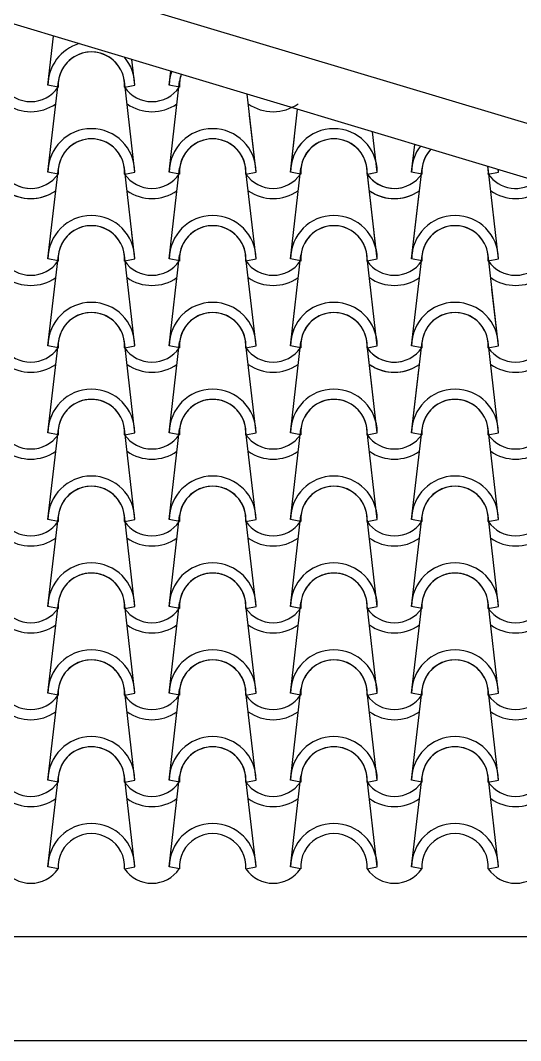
# Model space of a CAD drawing. Header units: millimetres. Extents: x -255 to 41745, y 236 to 29936.
# Drawn here: x 34186 to 34906, y 11760 to 13229 of the extents above; entities that cross this region are included whole.
import ezdxf

# ---------------------------------------------------------------- set-up
doc = ezdxf.new("R2010")
doc.units = ezdxf.units.MM
doc.layers.add('1', color=1, linetype='Continuous')
doc.layers.add('CALIDADES', color=7, linetype='Continuous')

# ---------------------------------------------------------------- blocks, each defined once
blk = doc.blocks.new('PP')
at = {"layer": '1'}
for p, q in [((2380.5, -787.5), (2388.6, -716.6)), ((2505.5, -787.5), (2501.3, -750.2)), ((2505.5, -787.5), (2501.3, -750.4)), ((2505.5, -787.5), (2501.3, -750.4)), ((2505.5, -787.5), (2501.3, -750.4)), ((2555.1, -787.5), (2557.4, -767.2)), ((2555.1, -787.5), (2557.4, -767.2)), ((2555.1, -787.5), (2557.4, -767.2)), ((2555.1, -787.5), (2556.3, -776.4)), ((2380.5, -912.5), (2395.5, -781.8)), ((2380.5, -912.5), (2395.5, -781.8)), ((2395.2, -790.4), (2380.5, -787.5)), ((2395.2, -790.4), (2380.5, -787.5)), ((2395.2, -790.4), (2380.5, -787.5)), ((2395.2, -790.4), (2380.5, -787.5)), ((2505.5, -912.5), (2490.6, -781.8)), ((2505.5, -912.5), (2490.6, -781.8)), ((2505.5, -912.5), (2490.6, -781.8)), ((2490.9, -790.4), (2505.5, -787.5)), ((2490.9, -790.4), (2505.5, -787.5)), ((2490.9, -790.4), (2505.5, -787.5)), ((2490.9, -790.4), (2505.5, -787.5)), ((2490.9, -790.4), (2505.5, -787.5)), ((2490.9, -790.4), (2505.5, -787.5)), ((2490.9, -790.4), (2505.5, -787.5)), ((2490.9, -790.4), (2505.5, -787.5)), ((2555.1, -912.5), (2570, -781.8)), ((2555.1, -912.5), (2570, -781.8)), ((2555.1, -912.5), (2570, -781.8)), ((2569.7, -790.4), (2555.1, -787.5)), ((2569.7, -790.4), (2555.1, -787.5)), ((2569.7, -790.4), (2555.1, -787.5)), ((2569.7, -790.4), (2555.1, -787.5)), ((2569.7, -790.4), (2555.1, -787.5)), ((2569.7, -790.4), (2555.1, -787.5)), ((2569.7, -790.4), (2555.1, -787.5)), ((2569.7, -790.4), (2555.1, -787.5)), ((2680.1, -912.5), (2667.2, -800.2)), ((2729.6, -912.5), (2739.9, -822)), ((2680.1, -912.5), (2670.7, -830.9)), ((2729.6, -912.5), (2735.4, -861.7)), ((2854.6, -912.5), (2847.9, -854.4)), ((2854.6, -912.5), (2847.9, -854.4)), ((2854.6, -912.5), (2847.9, -854.4)), ((2904.1, -912.5), (2908.6, -872.6)), ((2904.1, -912.5), (2908.6, -872.6)), ((2904.1, -912.5), (2908.6, -872.6)), ((2380.5, -1037.5), (2395.5, -906.8)), ((2505.5, -1037.5), (2490.6, -906.8)), ((2555.1, -1037.5), (2570, -906.8)), ((2680.1, -1037.5), (2665.1, -906.8)), ((2729.6, -1037.5), (2744.5, -906.8)), ((2854.6, -1037.5), (2839.6, -906.8)), ((2904.1, -1037.5), (2919, -906.8)), ((3029.1, -1037.5), (3014.1, -906.8)), ((3029.1, -912.5), (3028.6, -908.6)), ((2395.2, -915.4), (2380.5, -912.5)), ((2395.2, -915.4), (2380.5, -912.5)), ((2395.2, -915.4), (2380.5, -912.5)), ((2395.2, -915.4), (2380.5, -912.5)), ((2490.9, -915.4), (2505.5, -912.5)), ((2490.9, -915.4), (2505.5, -912.5)), ((2490.9, -915.4), (2505.5, -912.5)), ((2490.9, -915.4), (2505.5, -912.5)), ((2490.9, -915.4), (2505.5, -912.5)), ((2490.9, -915.4), (2505.5, -912.5)), ((2569.7, -915.4), (2555.1, -912.5)), ((2569.7, -915.4), (2555.1, -912.5)), ((2569.7, -915.4), (2555.1, -912.5)), ((2569.7, -915.4), (2555.1, -912.5)), ((2569.7, -915.4), (2555.1, -912.5)), ((2569.7, -915.4), (2555.1, -912.5)), ((2665.4, -915.4), (2680.1, -912.5)), ((2665.4, -915.4), (2680.1, -912.5)), ((2665.4, -915.4), (2680.1, -912.5)), ((2665.4, -915.4), (2680.1, -912.5)), ((2744.2, -915.4), (2729.6, -912.5)), ((2744.2, -915.4), (2729.6, -912.5)), ((2744.2, -915.4), (2729.6, -912.5)), ((2744.2, -915.4), (2729.6, -912.5)), ((2839.9, -915.4), (2854.6, -912.5)), ((2839.9, -915.4), (2854.6, -912.5)), ((2839.9, -915.4), (2854.6, -912.5)), ((2839.9, -915.4), (2854.6, -912.5)), ((2839.9, -915.4), (2854.6, -912.5)), ((2839.9, -915.4), (2854.6, -912.5)), ((2839.9, -915.4), (2845.7, -914.3)), ((2839.9, -915.4), (2845.7, -914.3)), ((2854.6, -1037.5), (2840.2, -911.6)), ((2918.7, -915.4), (2904.1, -912.5)), ((2918.7, -915.4), (2904.1, -912.5)), ((2918.7, -915.4), (2904.1, -912.5)), ((2918.7, -915.4), (2904.1, -912.5)), ((2918.7, -915.4), (2904.1, -912.5)), ((2918.7, -915.4), (2904.1, -912.5)), ((3014.4, -915.4), (3029.1, -912.5)), ((3014.4, -915.4), (3029.1, -912.5)), ((2380.5, -1037.5), (2390.8, -947.6)), ((2904.1, -1037.5), (2914.4, -947)), ((2505.5, -1037.5), (2501.3, -1000.2)), ((2854.6, -1037.5), (2850.3, -1000.2)), ((2555.1, -1037.5), (2556.3, -1026.4)), ((2904.1, -1037.5), (2905.3, -1026.4)), ((2380.5, -1162.5), (2395.5, -1031.8)), ((2380.5, -1162.5), (2395.5, -1031.8)), ((2395.2, -1040.4), (2380.5, -1037.5)), ((2395.2, -1040.4), (2380.5, -1037.5)), ((2395.2, -1040.4), (2380.5, -1037.5)), ((2395.2, -1040.4), (2380.5, -1037.5)), ((2505.5, -1162.5), (2490.6, -1031.8)), ((2505.5, -1162.5), (2490.6, -1031.8)), ((2490.9, -1040.4), (2505.5, -1037.5)), ((2490.9, -1040.4), (2505.5, -1037.5)), ((2490.9, -1040.4), (2505.5, -1037.5)), ((2490.9, -1040.4), (2505.5, -1037.5)), ((2555.1, -1162.5), (2570, -1031.8)), ((2555.1, -1162.5), (2570, -1031.8)), ((2569.7, -1040.4), (2555.1, -1037.5)), ((2569.7, -1040.4), (2555.1, -1037.5)), ((2569.7, -1040.4), (2555.1, -1037.5)), ((2569.7, -1040.4), (2555.1, -1037.5)), ((2680.1, -1162.5), (2665.1, -1031.8)), ((2665.4, -1040.4), (2680.1, -1037.5)), ((2665.4, -1040.4), (2680.1, -1037.5)), ((2729.6, -1162.5), (2744.5, -1031.8)), ((2744.2, -1040.4), (2729.6, -1037.5)), ((2744.2, -1040.4), (2729.6, -1037.5)), ((2854.6, -1162.5), (2839.6, -1031.8)), ((2854.6, -1162.5), (2839.6, -1031.8)), ((2854.6, -1162.5), (2839.6, -1031.8)), ((2839.9, -1040.4), (2854.6, -1037.5)), ((2839.9, -1040.4), (2854.6, -1037.5)), ((2839.9, -1040.4), (2854.6, -1037.5)), ((2839.9, -1040.4), (2854.6, -1037.5)), ((2839.9, -1040.4), (2854.6, -1037.5)), ((2839.9, -1040.4), (2854.6, -1037.5)), ((2904.1, -1162.5), (2919, -1031.8)), ((2904.1, -1162.5), (2919, -1031.8)), ((2904.1, -1162.5), (2919, -1031.8)), ((2918.7, -1040.4), (2904.1, -1037.5)), ((2918.7, -1040.4), (2904.1, -1037.5)), ((2918.7, -1040.4), (2904.1, -1037.5)), ((2918.7, -1040.4), (2904.1, -1037.5)), ((2918.7, -1040.4), (2904.1, -1037.5)), ((2918.7, -1040.4), (2904.1, -1037.5)), ((3029.1, -1162.5), (3014.1, -1031.8)), ((3014.4, -1040.4), (3029.1, -1037.5)), ((3014.4, -1040.4), (3029.1, -1037.5)), ((2680.1, -1162.5), (2670.7, -1080.9)), ((3029.1, -1162.5), (3019.7, -1080.9)), ((2729.6, -1162.5), (2735.4, -1111.7)), ((2380.5, -1287.5), (2395.5, -1156.8)), ((2505.5, -1287.5), (2490.6, -1156.8)), ((2555.1, -1287.5), (2570, -1156.8)), ((2680.1, -1287.5), (2665.1, -1156.8)), ((2729.6, -1287.5), (2744.5, -1156.8)), ((2854.6, -1287.5), (2839.6, -1156.8)), ((2904.1, -1287.5), (2919, -1156.8)), ((3029.1, -1287.5), (3014.1, -1156.8)), ((2395.2, -1165.4), (2380.5, -1162.5)), ((2395.2, -1165.4), (2380.5, -1162.5)), ((2395.2, -1165.4), (2380.5, -1162.5)), ((2395.2, -1165.4), (2380.5, -1162.5)), ((2490.9, -1165.4), (2505.5, -1162.5)), ((2490.9, -1165.4), (2505.5, -1162.5)), ((2490.9, -1165.4), (2505.5, -1162.5)), ((2490.9, -1165.4), (2505.5, -1162.5)), ((2569.7, -1165.4), (2555.1, -1162.5)), ((2569.7, -1165.4), (2555.1, -1162.5)), ((2569.7, -1165.4), (2555.1, -1162.5)), ((2569.7, -1165.4), (2555.1, -1162.5)), ((2665.4, -1165.4), (2680.1, -1162.5)), ((2665.4, -1165.4), (2680.1, -1162.5)), ((2665.4, -1165.4), (2680.1, -1162.5)), ((2665.4, -1165.4), (2680.1, -1162.5)), ((2744.2, -1165.4), (2729.6, -1162.5)), ((2744.2, -1165.4), (2729.6, -1162.5)), ((2744.2, -1165.4), (2729.6, -1162.5)), ((2744.2, -1165.4), (2729.6, -1162.5)), ((2839.9, -1165.4), (2854.6, -1162.5)), ((2839.9, -1165.4), (2854.6, -1162.5)), ((2839.9, -1165.4), (2854.6, -1162.5)), ((2839.9, -1165.4), (2854.6, -1162.5)), ((2839.9, -1165.4), (2854.6, -1162.5)), ((2839.9, -1165.4), (2854.6, -1162.5)), ((2839.9, -1165.4), (2845.7, -1164.3)), ((2839.9, -1165.4), (2845.7, -1164.3)), ((2854.6, -1287.5), (2840.2, -1161.6)), ((2918.7, -1165.4), (2904.1, -1162.5)), ((2918.7, -1165.4), (2904.1, -1162.5)), ((2918.7, -1165.4), (2904.1, -1162.5)), ((2918.7, -1165.4), (2904.1, -1162.5)), ((2918.7, -1165.4), (2904.1, -1162.5)), ((2918.7, -1165.4), (2904.1, -1162.5)), ((3014.4, -1165.4), (3029.1, -1162.5)), ((3014.4, -1165.4), (3029.1, -1162.5)), ((3014.4, -1165.4), (3029.1, -1162.5)), ((3014.4, -1165.4), (3029.1, -1162.5)), ((2904.1, -1287.5), (2914.4, -1197)), ((2380.5, -1412.5), (2395.5, -1281.8)), ((2395.2, -1290.4), (2380.5, -1287.5)), ((2395.2, -1290.4), (2380.5, -1287.5)), ((2505.5, -1412.5), (2490.6, -1281.8)), ((2490.9, -1290.4), (2505.5, -1287.5)), ((2490.9, -1290.4), (2505.5, -1287.5)), ((2555.1, -1412.5), (2570, -1281.8)), ((2569.7, -1290.4), (2555.1, -1287.5)), ((2569.7, -1290.4), (2555.1, -1287.5)), ((2680.1, -1412.5), (2665.1, -1281.8)), ((2665.4, -1290.4), (2680.1, -1287.5)), ((2665.4, -1290.4), (2680.1, -1287.5)), ((2729.6, -1412.5), (2744.5, -1281.8)), ((2744.2, -1290.4), (2729.6, -1287.5)), ((2744.2, -1290.4), (2729.6, -1287.5)), ((2854.6, -1412.5), (2839.6, -1281.8)), ((2854.6, -1412.5), (2839.6, -1281.8)), ((2839.9, -1290.4), (2854.6, -1287.5)), ((2839.9, -1290.4), (2854.6, -1287.5)), ((2839.9, -1290.4), (2854.6, -1287.5)), ((2839.9, -1290.4), (2854.6, -1287.5)), ((2904.1, -1412.5), (2919, -1281.8)), ((2904.1, -1412.5), (2919, -1281.8)), ((2918.7, -1290.4), (2904.1, -1287.5)), ((2918.7, -1290.4), (2904.1, -1287.5)), ((2918.7, -1290.4), (2904.1, -1287.5)), ((2918.7, -1290.4), (2904.1, -1287.5)), ((3029.1, -1412.5), (3014.1, -1281.8)), ((3014.4, -1290.4), (3029.1, -1287.5)), ((3014.4, -1290.4), (3029.1, -1287.5)), ((2380.5, -1537.5), (2395.5, -1406.8)), ((2505.5, -1537.5), (2490.6, -1406.8)), ((2555.1, -1537.5), (2570, -1406.8)), ((2680.1, -1537.5), (2665.1, -1406.8)), ((2729.6, -1537.5), (2744.5, -1406.8)), ((2854.6, -1537.5), (2839.6, -1406.8)), ((2854.6, -1537.5), (2839.6, -1406.8)), ((2904.1, -1537.5), (2919, -1406.8)), ((2904.1, -1537.5), (2919, -1406.8)), ((3029.1, -1537.5), (3014.1, -1406.8)), ((2395.2, -1415.4), (2380.5, -1412.5)), ((2395.2, -1415.4), (2380.5, -1412.5)), ((2490.9, -1415.4), (2505.5, -1412.5)), ((2490.9, -1415.4), (2505.5, -1412.5)), ((2569.7, -1415.4), (2555.1, -1412.5)), ((2569.7, -1415.4), (2555.1, -1412.5)), ((2665.4, -1415.4), (2680.1, -1412.5)), ((2665.4, -1415.4), (2680.1, -1412.5)), ((2744.2, -1415.4), (2729.6, -1412.5)), ((2744.2, -1415.4), (2729.6, -1412.5)), ((2839.9, -1415.4), (2854.6, -1412.5)), ((2839.9, -1415.4), (2854.6, -1412.5)), ((2839.9, -1415.4), (2854.6, -1412.5)), ((2839.9, -1415.4), (2854.6, -1412.5)), ((2918.7, -1415.4), (2904.1, -1412.5)), ((2918.7, -1415.4), (2904.1, -1412.5)), ((2918.7, -1415.4), (2904.1, -1412.5)), ((2918.7, -1415.4), (2904.1, -1412.5)), ((3014.4, -1415.4), (3029.1, -1412.5)), ((3014.4, -1415.4), (3029.1, -1412.5)), ((2380.5, -1662.5), (2395.5, -1531.8)), ((2395.2, -1540.4), (2380.5, -1537.5)), ((2395.2, -1540.4), (2380.5, -1537.5)), ((2505.5, -1662.5), (2490.6, -1531.8)), ((2490.9, -1540.4), (2505.5, -1537.5)), ((2490.9, -1540.4), (2505.5, -1537.5)), ((2555.1, -1662.5), (2570, -1531.8)), ((2569.7, -1540.4), (2555.1, -1537.5)), ((2569.7, -1540.4), (2555.1, -1537.5)), ((2680.1, -1662.5), (2665.1, -1531.8)), ((2665.4, -1540.4), (2680.1, -1537.5)), ((2665.4, -1540.4), (2680.1, -1537.5)), ((2729.6, -1662.5), (2744.5, -1531.8)), ((2744.2, -1540.4), (2729.6, -1537.5)), ((2744.2, -1540.4), (2729.6, -1537.5)), ((2854.6, -1662.5), (2839.6, -1531.8)), ((2854.6, -1662.5), (2839.6, -1531.8)), ((2839.9, -1540.4), (2854.6, -1537.5)), ((2839.9, -1540.4), (2854.6, -1537.5)), ((2839.9, -1540.4), (2854.6, -1537.5)), ((2839.9, -1540.4), (2854.6, -1537.5)), ((2904.1, -1662.5), (2919, -1531.8)), ((2904.1, -1662.5), (2919, -1531.8)), ((2918.7, -1540.4), (2904.1, -1537.5)), ((2918.7, -1540.4), (2904.1, -1537.5)), ((2918.7, -1540.4), (2904.1, -1537.5)), ((2918.7, -1540.4), (2904.1, -1537.5)), ((3029.1, -1662.5), (3014.1, -1531.8)), ((3014.4, -1540.4), (3029.1, -1537.5)), ((3014.4, -1540.4), (3029.1, -1537.5)), ((2380.5, -1787.5), (2395.5, -1656.8)), ((2505.5, -1787.5), (2490.6, -1656.8)), ((2555.1, -1787.5), (2570, -1656.8)), ((2680.1, -1787.5), (2665.1, -1656.8)), ((2729.6, -1787.5), (2744.5, -1656.8)), ((2854.6, -1787.5), (2839.6, -1656.8)), ((2854.6, -1787.5), (2839.6, -1656.8)), ((2904.1, -1787.5), (2919, -1656.8)), ((2904.1, -1787.5), (2919, -1656.8)), ((3029.1, -1787.5), (3014.1, -1656.8)), ((2395.2, -1665.4), (2380.5, -1662.5)), ((2395.2, -1665.4), (2380.5, -1662.5)), ((2490.9, -1665.4), (2505.5, -1662.5)), ((2490.9, -1665.4), (2505.5, -1662.5)), ((2569.7, -1665.4), (2555.1, -1662.5)), ((2569.7, -1665.4), (2555.1, -1662.5)), ((2665.4, -1665.4), (2680.1, -1662.5)), ((2665.4, -1665.4), (2680.1, -1662.5)), ((2744.2, -1665.4), (2729.6, -1662.5)), ((2744.2, -1665.4), (2729.6, -1662.5)), ((2839.9, -1665.4), (2854.6, -1662.5)), ((2839.9, -1665.4), (2854.6, -1662.5)), ((2839.9, -1665.4), (2854.6, -1662.5)), ((2839.9, -1665.4), (2854.6, -1662.5)), ((2918.7, -1665.4), (2904.1, -1662.5)), ((2918.7, -1665.4), (2904.1, -1662.5)), ((2918.7, -1665.4), (2904.1, -1662.5)), ((2918.7, -1665.4), (2904.1, -1662.5)), ((3014.4, -1665.4), (3029.1, -1662.5)), ((3014.4, -1665.4), (3029.1, -1662.5)), ((2380.5, -1912.5), (2395.5, -1781.8)), ((2395.2, -1790.4), (2380.5, -1787.5)), ((2395.2, -1790.4), (2380.5, -1787.5)), ((2505.5, -1912.5), (2490.6, -1781.8)), ((2490.9, -1790.4), (2505.5, -1787.5)), ((2490.9, -1790.4), (2505.5, -1787.5)), ((2555.1, -1912.5), (2570, -1781.8)), ((2569.7, -1790.4), (2555.1, -1787.5)), ((2569.7, -1790.4), (2555.1, -1787.5)), ((2680.1, -1912.5), (2665.1, -1781.8)), ((2665.4, -1790.4), (2680.1, -1787.5)), ((2665.4, -1790.4), (2680.1, -1787.5)), ((2729.6, -1912.5), (2744.5, -1781.8)), ((2744.2, -1790.4), (2729.6, -1787.5)), ((2744.2, -1790.4), (2729.6, -1787.5)), ((2854.6, -1912.5), (2839.6, -1781.8)), ((2854.6, -1912.5), (2839.6, -1781.8)), ((2839.9, -1790.4), (2854.6, -1787.5)), ((2839.9, -1790.4), (2854.6, -1787.5)), ((2839.9, -1790.4), (2854.6, -1787.5)), ((2839.9, -1790.4), (2854.6, -1787.5)), ((2904.1, -1912.5), (2919, -1781.8)), ((2904.1, -1912.5), (2919, -1781.8)), ((2918.7, -1790.4), (2904.1, -1787.5)), ((2918.7, -1790.4), (2904.1, -1787.5)), ((2918.7, -1790.4), (2904.1, -1787.5)), ((2918.7, -1790.4), (2904.1, -1787.5)), ((3029.1, -1912.5), (3014.1, -1781.8)), ((3014.4, -1790.4), (3029.1, -1787.5)), ((3014.4, -1790.4), (3029.1, -1787.5)), ((2395.2, -1915.4), (2380.5, -1912.5)), ((2490.9, -1915.4), (2505.5, -1912.5)), ((2569.7, -1915.4), (2555.1, -1912.5)), ((2665.4, -1915.4), (2680.1, -1912.5)), ((2744.2, -1915.4), (2729.6, -1912.5)), ((2839.9, -1915.4), (2854.6, -1912.5)), ((2839.9, -1915.4), (2854.6, -1912.5)), ((2918.7, -1915.4), (2904.1, -1912.5)), ((2918.7, -1915.4), (2904.1, -1912.5)), ((3014.4, -1915.4), (3029.1, -1912.5))]:
    blk.add_line(p, q, dxfattribs=at)
for centre, radius, start, end in [((2443, -787.5), 62.5, 106.5253, 180), ((2443, -787.5), 62.5, 106.5253, 180), ((2443, -787.5), 62.5, 106.5253, 180), ((2443, -787.5), 62.5, 106.5253, 180), ((2443, -787.5), 47.9, 356.4887, 183.5113), ((2443, -787.5), 47.9, 356.4887, 183.5113), ((2443, -787.5), 47.9, 356.4887, 183.5113), ((2443, -787.5), 47.9, 356.4887, 183.5113), ((2443, -787.5), 47.9, 6.838, 173.162), ((2443, -787.5), 47.9, 6.838, 173.162), ((2443, -787.5), 62.5, 0, 40.0762), ((2443, -787.5), 62.5, 0, 40.0762), ((2443, -787.5), 62.5, 0, 40.0762), ((2443, -787.5), 62.5, 0, 40.0762), ((2617.6, -787.5), 62.5, 161.3387, 180), ((2617.6, -787.5), 62.5, 161.3387, 180), ((2617.6, -787.5), 62.5, 161.3387, 180), ((2617.6, -787.5), 62.5, 161.3387, 180), ((2617.6, -787.5), 62.5, 169.6869, 180), ((2617.6, -787.5), 62.5, 169.6869, 180), ((2617.6, -787.5), 47.9, 160.7412, 183.5113), ((2617.6, -787.5), 47.9, 160.7412, 183.5113), ((2617.6, -787.5), 47.9, 160.7412, 183.5113), ((2617.6, -787.5), 47.9, 160.7412, 183.5113), ((2617.6, -787.5), 47.9, 160.7412, 173.162), ((2617.6, -787.5), 47.9, 160.7412, 173.162), ((2355.7, -763.1), 47.9, 214.756, 325.244), ((2355.7, -763.1), 47.9, 214.756, 325.244), ((2530.2, -763.1), 47.9, 214.756, 325.244), ((2530.2, -763.1), 47.9, 214.756, 325.244), ((2530.2, -763.1), 47.9, 214.756, 325.244), ((2530.2, -763.1), 47.9, 214.756, 325.244), ((2530.2, -763.1), 47.9, 214.756, 325.244), ((2530.2, -763.1), 47.9, 214.756, 325.244), ((2530.2, -763.1), 47.9, 214.756, 325.244), ((2530.2, -763.1), 47.9, 214.756, 325.244), ((2617.6, -787.5), 47.9, 174.4696, 183.5113), ((2617.6, -787.5), 47.9, 174.4696, 183.5113), ((2355.7, -763.1), 62.5, 234.9308, 305.0692), ((2530.2, -763.1), 62.5, 234.9308, 305.0692), ((2530.2, -763.1), 62.5, 234.9308, 305.0692), ((2530.2, -763.1), 62.5, 234.9308, 305.0692), ((2530.2, -763.1), 62.5, 234.9308, 305.0692), ((2704.7, -763.1), 62.5, 234.9308, 305.0692), ((2704.7, -763.1), 62.5, 234.9308, 305.0692), ((2443, -912.5), 62.5, 0, 180), ((2443, -912.5), 62.5, 0, 180), ((2443, -912.5), 62.5, 0, 180), ((2443, -912.5), 62.5, 0, 180), ((2617.6, -912.5), 62.5, 0, 180), ((2617.6, -912.5), 62.5, 0, 180), ((2617.6, -912.5), 62.5, 0, 180), ((2617.6, -912.5), 62.5, 0, 180), ((2792.1, -912.5), 62.5, 0, 180), ((2792.1, -912.5), 62.5, 0, 180), ((2443, -912.5), 47.9, 356.4887, 183.5113), ((2443, -912.5), 47.9, 356.4887, 183.5113), ((2443, -912.5), 47.9, 356.4887, 183.5113), ((2443, -912.5), 47.9, 356.4887, 183.5113), ((2443, -912.5), 47.9, 6.838, 173.162), ((2443, -912.5), 47.9, 6.838, 173.162), ((2617.6, -912.5), 47.9, 356.4887, 183.5113), ((2617.6, -912.5), 47.9, 356.4887, 183.5113), ((2617.6, -912.5), 47.9, 356.4887, 183.5113), ((2617.6, -912.5), 47.9, 356.4887, 183.5113), ((2617.6, -912.5), 47.9, 6.838, 173.162), ((2617.6, -912.5), 47.9, 6.838, 173.162), ((2792.1, -912.5), 47.9, 356.4887, 183.5113), ((2792.1, -912.5), 47.9, 356.4887, 183.5113), ((2792.1, -912.5), 47.9, 6.838, 173.162), ((2792.1, -912.5), 62.5, 134.4351, 180), ((2792.1, -912.5), 62.5, 134.4351, 180), ((2792.1, -912.5), 47.9, 127.9048, 183.5113), ((2792.1, -912.5), 47.9, 127.9048, 183.5113), ((2792.1, -912.5), 47.9, 127.9048, 173.162), ((2966.6, -912.5), 62.5, 143.1002, 180), ((2966.6, -912.5), 62.5, 143.1002, 180), ((2966.6, -912.5), 47.9, 136.5313, 183.5113), ((2966.6, -912.5), 47.9, 136.5313, 183.5113), ((2966.6, -912.5), 47.9, 136.5313, 173.162), ((2966.6, -912.5), 47.9, 6.838, 10.0702), ((2966.6, -912.5), 47.9, 356.4887, 10.0702), ((2966.6, -912.5), 47.9, 356.4887, 10.0702), ((2966.6, -912.5), 62.5, 0, 3.5013), ((2966.6, -912.5), 62.5, 0, 3.5013), ((2355.7, -888.1), 47.9, 214.756, 280.8202), ((2355.7, -888.1), 47.9, 214.756, 280.8202), ((2355.7, -888.1), 47.9, 214.756, 325.244), ((2355.7, -888.1), 47.9, 214.756, 325.244), ((2530.2, -888.1), 47.9, 214.756, 325.244), ((2530.2, -888.1), 47.9, 214.756, 325.244), ((2530.2, -888.1), 47.9, 214.756, 325.244), ((2530.2, -888.1), 47.9, 214.756, 325.244), ((2530.2, -888.1), 47.9, 214.756, 325.244), ((2530.2, -888.1), 47.9, 214.756, 325.244), ((2704.7, -888.1), 47.9, 214.756, 325.244), ((2704.7, -888.1), 47.9, 214.756, 325.244), ((2704.7, -888.1), 47.9, 214.756, 325.244), ((2704.7, -888.1), 47.9, 214.756, 325.244), ((2792.1, -912.5), 47.9, 356.4887, 1.1589), ((2792.1, -912.5), 47.9, 356.4887, 1.1589), ((2879.3, -888.1), 47.9, 214.756, 281.999), ((2879.3, -888.1), 47.9, 214.756, 281.999), ((2879.3, -888.1), 47.9, 214.756, 325.244), ((2879.3, -888.1), 47.9, 214.756, 325.244), ((2879.3, -888.1), 47.9, 214.756, 325.244), ((2879.3, -888.1), 47.9, 214.756, 325.244), ((2879.3, -888.1), 47.9, 214.756, 325.244), ((2879.3, -888.1), 47.9, 214.756, 325.244), ((3053.8, -888.1), 47.9, 214.756, 309.2542), ((3053.8, -888.1), 47.9, 214.756, 309.2542), ((2355.7, -888.1), 62.5, 234.9308, 296.3638), ((2355.7, -888.1), 62.5, 234.9308, 305.0692), ((2530.2, -888.1), 62.5, 234.9308, 305.0692), ((2530.2, -888.1), 62.5, 234.9308, 305.0692), ((2530.2, -888.1), 62.5, 234.9308, 305.0692), ((2704.7, -888.1), 62.5, 234.9308, 305.0692), ((2704.7, -888.1), 62.5, 234.9308, 305.0692), ((2879.3, -888.1), 62.5, 234.9308, 297.0504), ((2879.3, -888.1), 62.5, 234.9308, 305.0692), ((2879.3, -888.1), 62.5, 234.9308, 305.0692), ((2879.3, -888.1), 62.5, 234.9308, 305.0692), ((3053.8, -888.1), 62.5, 234.9308, 305.0692), ((2443, -1037.5), 62.5, 0, 180), ((2443, -1037.5), 62.5, 0, 180), ((2443, -1037.5), 62.5, 0, 180), ((2443, -1037.5), 62.5, 0, 180), ((2617.6, -1037.5), 62.5, 0, 180), ((2617.6, -1037.5), 62.5, 0, 180), ((2792.1, -1037.5), 62.5, 0, 180), ((2792.1, -1037.5), 62.5, 0, 180), ((2966.6, -1037.5), 62.5, 0, 180), ((2966.6, -1037.5), 62.5, 0, 180), ((2443, -1037.5), 47.9, 356.4887, 183.5113), ((2443, -1037.5), 47.9, 356.4887, 183.5113), ((2443, -1037.5), 47.9, 356.4887, 183.5113), ((2443, -1037.5), 47.9, 356.4887, 183.5113), ((2443, -1037.5), 47.9, 6.838, 173.162), ((2443, -1037.5), 47.9, 6.838, 173.162), ((2617.6, -1037.5), 47.9, 356.4887, 183.5113), ((2617.6, -1037.5), 47.9, 356.4887, 183.5113), ((2617.6, -1037.5), 47.9, 6.838, 173.162), ((2792.1, -1037.5), 47.9, 356.4887, 183.5113), ((2792.1, -1037.5), 47.9, 356.4887, 183.5113), ((2792.1, -1037.5), 47.9, 6.838, 173.162), ((2966.6, -1037.5), 47.9, 356.4887, 183.5113), ((2966.6, -1037.5), 47.9, 356.4887, 183.5113), ((2966.6, -1037.5), 47.9, 6.838, 173.162), ((2617.6, -1037.5), 62.5, 169.6869, 180), ((2617.6, -1037.5), 62.5, 169.6869, 180), ((2966.6, -1037.5), 62.5, 169.6869, 180), ((2966.6, -1037.5), 62.5, 169.6869, 180), ((2355.7, -1013.1), 47.9, 214.756, 325.244), ((2355.7, -1013.1), 47.9, 214.756, 325.244), ((2530.2, -1013.1), 47.9, 214.756, 325.244), ((2530.2, -1013.1), 47.9, 214.756, 325.244), ((2530.2, -1013.1), 47.9, 214.756, 325.244), ((2530.2, -1013.1), 47.9, 214.756, 325.244), ((2617.6, -1037.5), 47.9, 174.4696, 183.5113), ((2617.6, -1037.5), 47.9, 174.4696, 183.5113), ((2704.7, -1013.1), 47.9, 214.756, 325.244), ((2704.7, -1013.1), 47.9, 214.756, 325.244), ((2879.3, -1013.1), 47.9, 214.756, 325.244), ((2879.3, -1013.1), 47.9, 214.756, 325.244), ((2879.3, -1013.1), 47.9, 214.756, 325.244), ((2879.3, -1013.1), 47.9, 214.756, 325.244), ((2879.3, -1013.1), 47.9, 214.756, 325.244), ((2879.3, -1013.1), 47.9, 214.756, 325.244), ((2966.6, -1037.5), 47.9, 174.4696, 183.5113), ((2966.6, -1037.5), 47.9, 174.4696, 183.5113), ((3053.8, -1013.1), 47.9, 214.756, 325.244), ((3053.8, -1013.1), 47.9, 214.756, 325.244), ((2355.7, -1013.1), 62.5, 234.9308, 305.0692), ((2530.2, -1013.1), 62.5, 234.9308, 305.0692), ((2530.2, -1013.1), 62.5, 234.9308, 305.0692), ((2704.7, -1013.1), 62.5, 234.9308, 305.0692), ((2879.3, -1013.1), 62.5, 234.9308, 305.0692), ((2879.3, -1013.1), 62.5, 234.9308, 305.0692), ((2879.3, -1013.1), 62.5, 234.9308, 305.0692), ((3053.8, -1013.1), 62.5, 234.9308, 305.0692), ((2443, -1162.5), 62.5, 0, 180), ((2443, -1162.5), 62.5, 0, 180), ((2443, -1162.5), 62.5, 0, 180), ((2443, -1162.5), 62.5, 0, 180), ((2617.6, -1162.5), 62.5, 0, 180), ((2617.6, -1162.5), 62.5, 0, 180), ((2617.6, -1162.5), 62.5, 0, 180), ((2617.6, -1162.5), 62.5, 0, 180), ((2792.1, -1162.5), 62.5, 0, 180), ((2792.1, -1162.5), 62.5, 0, 180), ((2966.6, -1162.5), 62.5, 0, 180), ((2966.6, -1162.5), 62.5, 0, 180), ((2966.6, -1162.5), 62.5, 0, 180), ((2966.6, -1162.5), 62.5, 0, 180), ((2443, -1162.5), 47.9, 356.4887, 183.5113), ((2443, -1162.5), 47.9, 356.4887, 183.5113), ((2443, -1162.5), 47.9, 356.4887, 183.5113), ((2443, -1162.5), 47.9, 356.4887, 183.5113), ((2443, -1162.5), 47.9, 6.838, 173.162), ((2443, -1162.5), 47.9, 6.838, 173.162), ((2617.6, -1162.5), 47.9, 356.4887, 183.5113), ((2617.6, -1162.5), 47.9, 356.4887, 183.5113), ((2617.6, -1162.5), 47.9, 356.4887, 183.5113), ((2617.6, -1162.5), 47.9, 356.4887, 183.5113), ((2617.6, -1162.5), 47.9, 6.838, 173.162), ((2617.6, -1162.5), 47.9, 6.838, 173.162), ((2792.1, -1162.5), 47.9, 356.4887, 183.5113), ((2792.1, -1162.5), 47.9, 356.4887, 183.5113), ((2792.1, -1162.5), 47.9, 6.838, 173.162), ((2966.6, -1162.5), 47.9, 356.4887, 183.5113), ((2966.6, -1162.5), 47.9, 356.4887, 183.5113), ((2966.6, -1162.5), 47.9, 356.4887, 183.5113), ((2966.6, -1162.5), 47.9, 356.4887, 183.5113), ((2966.6, -1162.5), 47.9, 6.838, 173.162), ((2966.6, -1162.5), 47.9, 6.838, 173.162), ((2792.1, -1162.5), 62.5, 134.4351, 180), ((2792.1, -1162.5), 62.5, 134.4351, 180), ((2792.1, -1162.5), 47.9, 127.9048, 183.5113), ((2792.1, -1162.5), 47.9, 127.9048, 183.5113), ((2792.1, -1162.5), 47.9, 127.9048, 173.162), ((2355.7, -1138.1), 47.9, 214.756, 325.244), ((2355.7, -1138.1), 47.9, 214.756, 325.244), ((2530.2, -1138.1), 47.9, 214.756, 325.244), ((2530.2, -1138.1), 47.9, 214.756, 325.244), ((2530.2, -1138.1), 47.9, 214.756, 325.244), ((2530.2, -1138.1), 47.9, 214.756, 325.244), ((2704.7, -1138.1), 47.9, 214.756, 325.244), ((2704.7, -1138.1), 47.9, 214.756, 325.244), ((2704.7, -1138.1), 47.9, 214.756, 325.244), ((2704.7, -1138.1), 47.9, 214.756, 325.244), ((2792.1, -1162.5), 47.9, 356.4887, 1.1589), ((2792.1, -1162.5), 47.9, 356.4887, 1.1589), ((2879.3, -1138.1), 47.9, 214.756, 281.999), ((2879.3, -1138.1), 47.9, 214.756, 281.999), ((2879.3, -1138.1), 47.9, 214.756, 325.244), ((2879.3, -1138.1), 47.9, 214.756, 325.244), ((2879.3, -1138.1), 47.9, 214.756, 325.244), ((2879.3, -1138.1), 47.9, 214.756, 325.244), ((2879.3, -1138.1), 47.9, 214.756, 325.244), ((2879.3, -1138.1), 47.9, 214.756, 325.244), ((3053.8, -1138.1), 47.9, 214.756, 325.244), ((3053.8, -1138.1), 47.9, 214.756, 325.244), ((3053.8, -1138.1), 47.9, 214.756, 325.244), ((3053.8, -1138.1), 47.9, 214.756, 325.244), ((2355.7, -1138.1), 62.5, 234.9308, 305.0692), ((2530.2, -1138.1), 62.5, 234.9308, 305.0692), ((2530.2, -1138.1), 62.5, 234.9308, 305.0692), ((2704.7, -1138.1), 62.5, 234.9308, 305.0692), ((2704.7, -1138.1), 62.5, 234.9308, 305.0692), ((2879.3, -1138.1), 62.5, 234.9308, 297.0504), ((2879.3, -1138.1), 62.5, 234.9308, 305.0692), ((2879.3, -1138.1), 62.5, 234.9308, 305.0692), ((2879.3, -1138.1), 62.5, 234.9308, 305.0692), ((3053.8, -1138.1), 62.5, 234.9308, 305.0692), ((3053.8, -1138.1), 62.5, 234.9308, 305.0692), ((2443, -1287.5), 62.5, 0, 180), ((2443, -1287.5), 62.5, 0, 180), ((2617.6, -1287.5), 62.5, 0, 180), ((2617.6, -1287.5), 62.5, 0, 180), ((2792.1, -1287.5), 62.5, 0, 180), ((2792.1, -1287.5), 62.5, 0, 180), ((2966.6, -1287.5), 62.5, 0, 180), ((2966.6, -1287.5), 62.5, 0, 180), ((2443, -1287.5), 47.9, 356.4887, 183.5113), ((2443, -1287.5), 47.9, 356.4887, 183.5113), ((2443, -1287.5), 47.9, 6.838, 173.162), ((2617.6, -1287.5), 47.9, 356.4887, 183.5113), ((2617.6, -1287.5), 47.9, 356.4887, 183.5113), ((2617.6, -1287.5), 47.9, 6.838, 173.162), ((2792.1, -1287.5), 47.9, 356.4887, 183.5113), ((2792.1, -1287.5), 47.9, 356.4887, 183.5113), ((2792.1, -1287.5), 47.9, 6.838, 173.162), ((2966.6, -1287.5), 47.9, 356.4887, 183.5113), ((2966.6, -1287.5), 47.9, 356.4887, 183.5113), ((2966.6, -1287.5), 47.9, 6.838, 173.162), ((2355.7, -1263.1), 47.9, 214.756, 325.244), ((2355.7, -1263.1), 47.9, 214.756, 325.244), ((2530.2, -1263.1), 47.9, 214.756, 325.244), ((2530.2, -1263.1), 47.9, 214.756, 325.244), ((2704.7, -1263.1), 47.9, 214.756, 325.244), ((2704.7, -1263.1), 47.9, 214.756, 325.244), ((2879.3, -1263.1), 47.9, 214.756, 325.244), ((2879.3, -1263.1), 47.9, 214.756, 325.244), ((2879.3, -1263.1), 47.9, 214.756, 325.244), ((2879.3, -1263.1), 47.9, 214.756, 325.244), ((3053.8, -1263.1), 47.9, 214.756, 325.244), ((3053.8, -1263.1), 47.9, 214.756, 325.244), ((2355.7, -1263.1), 62.5, 234.9308, 305.0692), ((2530.2, -1263.1), 62.5, 234.9308, 305.0692), ((2704.7, -1263.1), 62.5, 234.9308, 305.0692), ((2879.3, -1263.1), 62.5, 234.9308, 305.0692), ((2879.3, -1263.1), 62.5, 234.9308, 305.0692), ((3053.8, -1263.1), 62.5, 234.9308, 305.0692), ((2443, -1412.5), 62.5, 0, 180), ((2443, -1412.5), 62.5, 0, 180), ((2617.6, -1412.5), 62.5, 0, 180), ((2617.6, -1412.5), 62.5, 0, 180), ((2792.1, -1412.5), 62.5, 0, 180), ((2792.1, -1412.5), 62.5, 0, 180), ((2966.6, -1412.5), 62.5, 0, 180), ((2966.6, -1412.5), 62.5, 0, 180), ((2443, -1412.5), 47.9, 356.4887, 183.5113), ((2443, -1412.5), 47.9, 356.4887, 183.5113), ((2443, -1412.5), 47.9, 6.838, 173.162), ((2617.6, -1412.5), 47.9, 356.4887, 183.5113), ((2617.6, -1412.5), 47.9, 356.4887, 183.5113), ((2617.6, -1412.5), 47.9, 6.838, 173.162), ((2792.1, -1412.5), 47.9, 356.4887, 183.5113), ((2792.1, -1412.5), 47.9, 356.4887, 183.5113), ((2792.1, -1412.5), 47.9, 6.838, 173.162), ((2966.6, -1412.5), 47.9, 356.4887, 183.5113), ((2966.6, -1412.5), 47.9, 356.4887, 183.5113), ((2966.6, -1412.5), 47.9, 6.838, 173.162), ((2355.7, -1388.1), 47.9, 214.756, 325.244), ((2355.7, -1388.1), 47.9, 214.756, 325.244), ((2530.2, -1388.1), 47.9, 214.756, 325.244), ((2530.2, -1388.1), 47.9, 214.756, 325.244), ((2704.7, -1388.1), 47.9, 214.756, 325.244), ((2704.7, -1388.1), 47.9, 214.756, 325.244), ((2879.3, -1388.1), 47.9, 214.756, 325.244), ((2879.3, -1388.1), 47.9, 214.756, 325.244), ((2879.3, -1388.1), 47.9, 214.756, 325.244), ((2879.3, -1388.1), 47.9, 214.756, 325.244), ((3053.8, -1388.1), 47.9, 214.756, 325.244), ((3053.8, -1388.1), 47.9, 214.756, 325.244), ((2355.7, -1388.1), 62.5, 234.9308, 305.0692), ((2530.2, -1388.1), 62.5, 234.9308, 305.0692), ((2704.7, -1388.1), 62.5, 234.9308, 305.0692), ((2879.3, -1388.1), 62.5, 234.9308, 305.0692), ((2879.3, -1388.1), 62.5, 234.9308, 305.0692), ((3053.8, -1388.1), 62.5, 234.9308, 305.0692), ((2443, -1537.5), 62.5, 0, 180), ((2443, -1537.5), 62.5, 0, 180), ((2617.6, -1537.5), 62.5, 0, 180), ((2617.6, -1537.5), 62.5, 0, 180), ((2792.1, -1537.5), 62.5, 0, 180), ((2792.1, -1537.5), 62.5, 0, 180), ((2966.6, -1537.5), 62.5, 0, 180), ((2966.6, -1537.5), 62.5, 0, 180), ((2443, -1537.5), 47.9, 356.4887, 183.5113), ((2443, -1537.5), 47.9, 356.4887, 183.5113), ((2443, -1537.5), 47.9, 6.838, 173.162), ((2617.6, -1537.5), 47.9, 356.4887, 183.5113), ((2617.6, -1537.5), 47.9, 356.4887, 183.5113), ((2617.6, -1537.5), 47.9, 6.838, 173.162), ((2792.1, -1537.5), 47.9, 356.4887, 183.5113), ((2792.1, -1537.5), 47.9, 356.4887, 183.5113), ((2792.1, -1537.5), 47.9, 6.838, 173.162), ((2966.6, -1537.5), 47.9, 356.4887, 183.5113), ((2966.6, -1537.5), 47.9, 356.4887, 183.5113), ((2966.6, -1537.5), 47.9, 6.838, 173.162), ((2355.7, -1513.1), 47.9, 214.756, 325.244), ((2355.7, -1513.1), 47.9, 214.756, 325.244), ((2530.2, -1513.1), 47.9, 214.756, 325.244), ((2530.2, -1513.1), 47.9, 214.756, 325.244), ((2704.7, -1513.1), 47.9, 214.756, 325.244), ((2704.7, -1513.1), 47.9, 214.756, 325.244), ((2879.3, -1513.1), 47.9, 214.756, 325.244), ((2879.3, -1513.1), 47.9, 214.756, 325.244), ((2879.3, -1513.1), 47.9, 214.756, 325.244), ((2879.3, -1513.1), 47.9, 214.756, 325.244), ((3053.8, -1513.1), 47.9, 214.756, 325.244), ((3053.8, -1513.1), 47.9, 214.756, 325.244), ((2355.7, -1513.1), 62.5, 234.9308, 305.0692), ((2530.2, -1513.1), 62.5, 234.9308, 305.0692), ((2704.7, -1513.1), 62.5, 234.9308, 305.0692), ((2879.3, -1513.1), 62.5, 234.9308, 305.0692), ((2879.3, -1513.1), 62.5, 234.9308, 305.0692), ((3053.8, -1513.1), 62.5, 234.9308, 305.0692), ((2443, -1662.5), 62.5, 0, 180), ((2443, -1662.5), 62.5, 0, 180), ((2617.6, -1662.5), 62.5, 0, 180), ((2617.6, -1662.5), 62.5, 0, 180), ((2792.1, -1662.5), 62.5, 0, 180), ((2792.1, -1662.5), 62.5, 0, 180), ((2966.6, -1662.5), 62.5, 0, 180), ((2966.6, -1662.5), 62.5, 0, 180), ((2443, -1662.5), 47.9, 356.4887, 183.5113), ((2443, -1662.5), 47.9, 356.4887, 183.5113), ((2443, -1662.5), 47.9, 6.838, 173.162), ((2617.6, -1662.5), 47.9, 356.4887, 183.5113), ((2617.6, -1662.5), 47.9, 356.4887, 183.5113), ((2617.6, -1662.5), 47.9, 6.838, 173.162), ((2792.1, -1662.5), 47.9, 356.4887, 183.5113), ((2792.1, -1662.5), 47.9, 356.4887, 183.5113), ((2792.1, -1662.5), 47.9, 6.838, 173.162), ((2966.6, -1662.5), 47.9, 356.4887, 183.5113), ((2966.6, -1662.5), 47.9, 356.4887, 183.5113), ((2966.6, -1662.5), 47.9, 6.838, 173.162), ((2355.7, -1638.1), 47.9, 214.756, 325.244), ((2355.7, -1638.1), 47.9, 214.756, 325.244), ((2530.2, -1638.1), 47.9, 214.756, 325.244), ((2530.2, -1638.1), 47.9, 214.756, 325.244), ((2704.7, -1638.1), 47.9, 214.756, 325.244), ((2704.7, -1638.1), 47.9, 214.756, 325.244), ((2879.3, -1638.1), 47.9, 214.756, 325.244), ((2879.3, -1638.1), 47.9, 214.756, 325.244), ((2879.3, -1638.1), 47.9, 214.756, 325.244), ((2879.3, -1638.1), 47.9, 214.756, 325.244), ((3053.8, -1638.1), 47.9, 214.756, 325.244), ((3053.8, -1638.1), 47.9, 214.756, 325.244), ((2355.7, -1638.1), 62.5, 234.9308, 305.0692), ((2530.2, -1638.1), 62.5, 234.9308, 305.0692), ((2704.7, -1638.1), 62.5, 234.9308, 305.0692), ((2879.3, -1638.1), 62.5, 234.9308, 305.0692), ((2879.3, -1638.1), 62.5, 234.9308, 305.0692), ((3053.8, -1638.1), 62.5, 234.9308, 305.0692), ((2443, -1787.5), 62.5, 0, 180), ((2443, -1787.5), 62.5, 0, 180), ((2617.6, -1787.5), 62.5, 0, 180), ((2617.6, -1787.5), 62.5, 0, 180), ((2792.1, -1787.5), 62.5, 0, 180), ((2792.1, -1787.5), 62.5, 0, 180), ((2966.6, -1787.5), 62.5, 0, 180), ((2966.6, -1787.5), 62.5, 0, 180), ((2443, -1787.5), 47.9, 356.4887, 183.5113), ((2443, -1787.5), 47.9, 356.4887, 183.5113), ((2443, -1787.5), 47.9, 6.838, 173.162), ((2617.6, -1787.5), 47.9, 356.4887, 183.5113), ((2617.6, -1787.5), 47.9, 356.4887, 183.5113), ((2617.6, -1787.5), 47.9, 6.838, 173.162), ((2792.1, -1787.5), 47.9, 356.4887, 183.5113), ((2792.1, -1787.5), 47.9, 356.4887, 183.5113), ((2792.1, -1787.5), 47.9, 6.838, 173.162), ((2966.6, -1787.5), 47.9, 356.4887, 183.5113), ((2966.6, -1787.5), 47.9, 356.4887, 183.5113), ((2966.6, -1787.5), 47.9, 6.838, 173.162), ((2355.7, -1763.1), 47.9, 214.756, 325.244), ((2355.7, -1763.1), 47.9, 214.756, 325.244), ((2530.2, -1763.1), 47.9, 214.756, 325.244), ((2530.2, -1763.1), 47.9, 214.756, 325.244), ((2704.7, -1763.1), 47.9, 214.756, 325.244), ((2704.7, -1763.1), 47.9, 214.756, 325.244), ((2879.3, -1763.1), 47.9, 214.756, 325.244), ((2879.3, -1763.1), 47.9, 214.756, 325.244), ((2879.3, -1763.1), 47.9, 214.756, 325.244), ((2879.3, -1763.1), 47.9, 214.756, 325.244), ((3053.8, -1763.1), 47.9, 214.756, 325.244), ((3053.8, -1763.1), 47.9, 214.756, 325.244), ((2355.7, -1763.1), 62.5, 234.9308, 305.0692), ((2530.2, -1763.1), 62.5, 234.9308, 305.0692), ((2704.7, -1763.1), 62.5, 234.9308, 305.0692), ((2879.3, -1763.1), 62.5, 234.9308, 305.0692), ((2879.3, -1763.1), 62.5, 234.9308, 305.0692), ((3053.8, -1763.1), 62.5, 234.9308, 305.0692), ((2443, -1912.5), 62.5, 0, 180), ((2617.6, -1912.5), 62.5, 0, 180), ((2792.1, -1912.5), 62.5, 0, 180), ((2966.6, -1912.5), 62.5, 0, 180), ((2443, -1912.5), 47.9, 356.4887, 183.5113), ((2617.6, -1912.5), 47.9, 356.4887, 183.5113), ((2792.1, -1912.5), 47.9, 356.4887, 183.5113), ((2966.6, -1912.5), 47.9, 356.4887, 183.5113), ((2355.7, -1888.1), 47.9, 214.756, 325.244), ((2530.2, -1888.1), 47.9, 214.756, 325.244), ((2704.7, -1888.1), 47.9, 214.756, 325.244), ((2879.3, -1888.1), 47.9, 214.756, 325.244), ((2879.3, -1888.1), 47.9, 214.756, 325.244), ((3053.8, -1888.1), 47.9, 214.756, 325.244)]:
    blk.add_arc(centre, radius, start, end, dxfattribs=at)

msp = doc.modelspace()

# ---------------------------------------------------------------- linework, layer by layer
at = {"layer": 'CALIDADES'}
for p, q in [((38313.3, 12060.6), (31844.9, 14001.1)), ((38291.7, 11988.8), (31844.9, 13922.8)), ((25469.9, 11910.3), (38219.9, 11910.3)), ((25582.1, 11760.3), (38107.6, 11760.3))]:
    msp.add_line(p, q, dxfattribs=at)

# ---------------------------------------------------------------- block references
msp.add_blockref('PP', (31844.9, 13922.8), dxfattribs=at)

doc.saveas('drawing.dxf')
